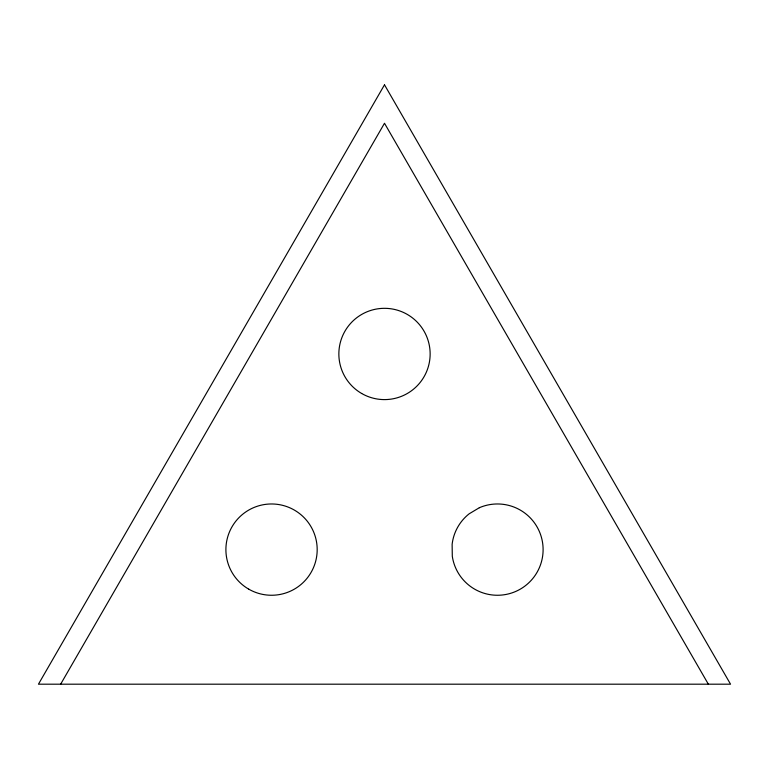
<?xml version="1.0" encoding="UTF-8"?>
<svg xmlns="http://www.w3.org/2000/svg" width="769" height="769" viewBox="0 0 769 769"><rect width="100%" height="100%" fill="white"/><g stroke="black" fill="none" stroke-linecap="round" stroke-linejoin="round"><path stroke-width="1.15" d="M60.645 684.189L384.5 123.261L708.355 684.189M384.5 84.811L38.45 684.189L730.55 684.189L384.5 84.811M479.356 507.713L469.128 513.827A45.64 45.64 0 0 0 452.124 544.337L452.297 556.247A45.64 45.64 0 0 0 508.011 594.024A45.64 45.64 0 0 0 540.78 535.234A45.64 45.64 0 0 0 479.356 507.713M248.723 589.141A45.64 45.64 0 0 0 317.184 549.614A45.64 45.64 0 0 0 248.723 510.087A45.64 45.64 0 0 0 248.723 589.141M361.68 393.488A45.64 45.64 0 0 0 430.14 353.961A45.64 45.64 0 0 0 361.68 314.434A45.64 45.64 0 0 0 361.68 393.488"/></g></svg>
